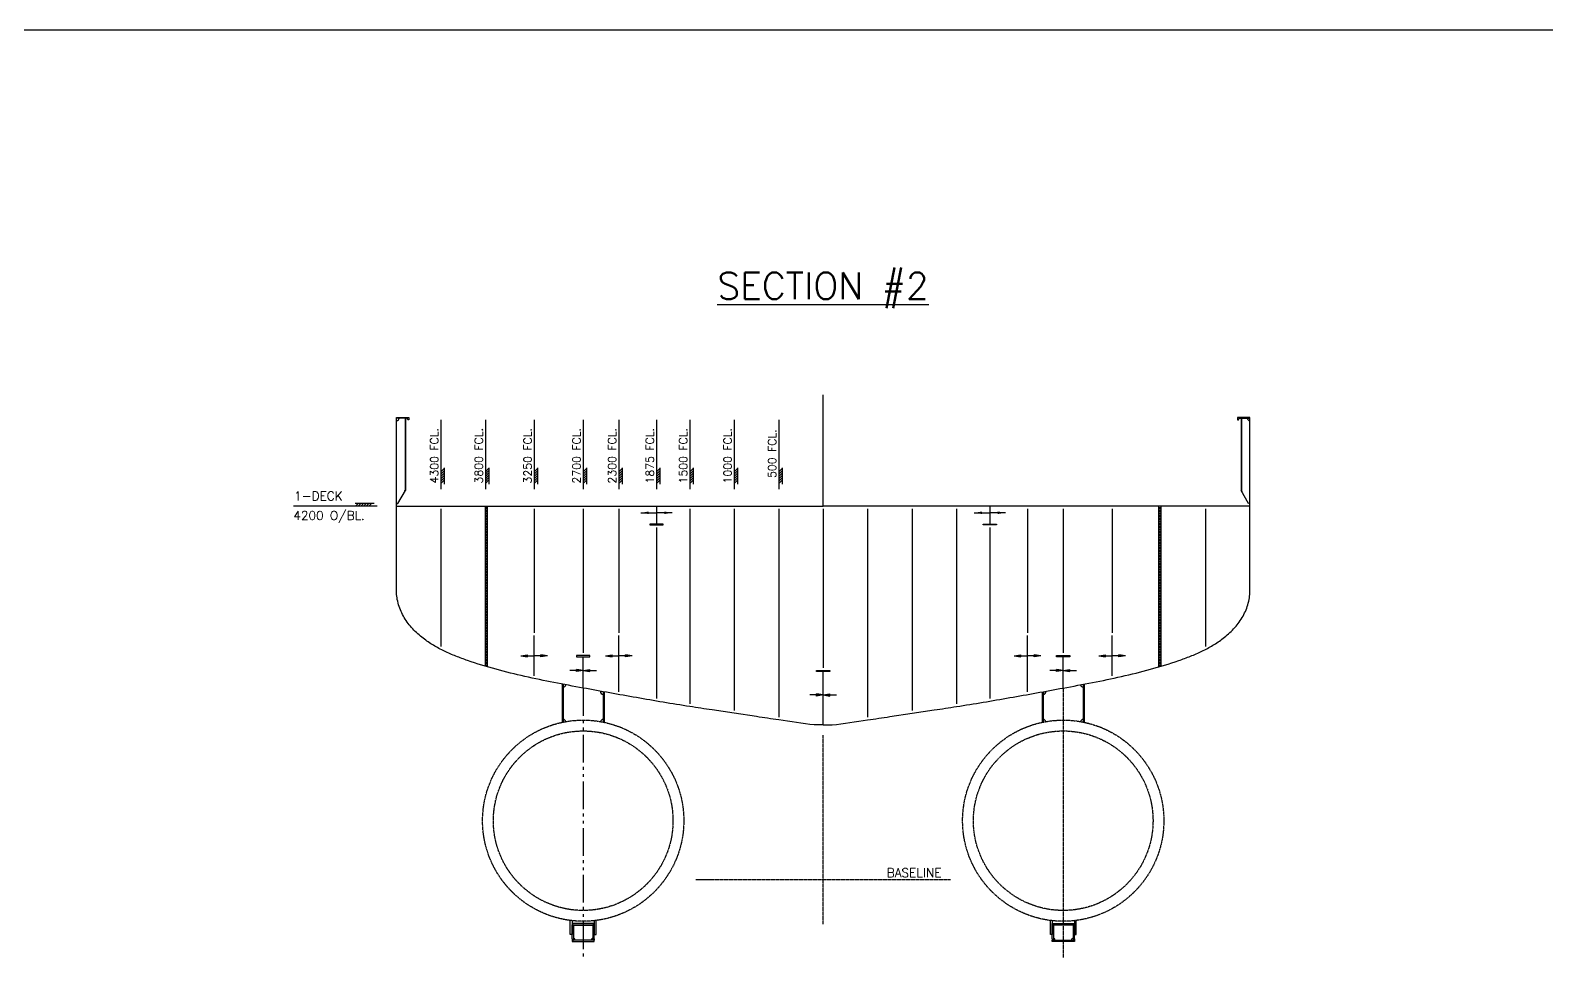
# Model space of a CAD drawing. Extents: x 53504 to 217282, y 25397 to 142583.
# Drawn here: x 177285 to 194342, y 130754 to 141187 of the extents above; entities that cross this region are included whole.
import ezdxf

# ---------------------------------------------------------------- set-up
doc = ezdxf.new("R2010")
doc.units = 0
doc.header["$LTSCALE"] = 250
for name, pattern in [('DASHED', [0.75, 0.5, -0.25]), ('JERNB', [2, 1, -1]), ('PHANTOM', [2.1, 1.25, -0.2, 0.125, -0.2, 0.125, -0.2])]:
    doc.linetypes.add(name, pattern=pattern)
doc.layers.get('0').update_dxf_attribs({"linetype": 'CONTINUOUS'})
for name, color, linetype in [('_-0', 7, 'CONTINUOUS'), ('S0CO1', 1, 'CONTINUOUS'), ('S0CO2', 2, 'CONTINUOUS'), ('S0CO5', 4, 'CONTINUOUS'), ('S0DA1', 1, 'DASHED'), ('S0DA2', 2, 'DASHED'), ('S0DIM', 2, 'CONTINUOUS'), ('S0PH1', 1, 'PHANTOM'), ('S0TX2', 2, 'CONTINUOUS')]:
    doc.layers.add(name, color=color, linetype=linetype)
doc.styles.add('ROMANS', font='romans', dxfattribs={"height": 100})

# ---------------------------------------------------------------- blocks, each defined once
blk = doc.blocks.new('FF')
at = {"color": 0}
blk.add_lwpolyline([(0, 0), (140, 0), (140, -23, -0.767327), (129, -26), (120, -10, 0.267949), (114, -7), (0, -7)], format="xyb", close=True, dxfattribs=at)
blk = doc.blocks.new('ST10005')
at = {"color": 1}
for p, q in [((0, 0), (2, 0.32)), ((0, 0), (2, -0.32)), ((0, 0), (4, 0)), ((2, 0.32), (2, -0.32))]:
    blk.add_line(p, q, dxfattribs=at)
blk.add_solid([(0, 0), (2, 0.32), (0, 0), (2, -0.32)], dxfattribs=at)
blk = doc.blocks.new('PILD')
at = {"color": 1, "linetype": 'ByBlock'}
blk.add_line((0, 0), (250, 0), dxfattribs=at)
blk.add_solid([(125, 21), (125, -21), (0, 0)], dxfattribs=at)
blk = doc.blocks.new('PILC')
at = {"color": 1, "linetype": 'ByBlock'}
blk.add_line((0, 0), (-250, 0), dxfattribs=at)
blk.add_solid([(-125, 21), (-125, -21), (0, 0)], dxfattribs=at)
blk = doc.blocks.new('PLT-FORBI')
at = {"layer": 'S0CO1'}
for name, p in [('PILD', (-250, 0)), ('PILC', (250, 0))]:
    blk.add_blockref(name, p, dxfattribs=at)
blk = doc.blocks.new('*X7')
at = {"color": 0}
for p, q in [((13410, 17177), (13450, 17217)), ((13439, 17177), (13479, 17217)), ((13467, 17177), (13507, 17217)), ((13495, 17177), (13535, 17217)), ((13523, 17177), (13563, 17217)), ((13552, 17177), (13592, 17217))]:
    blk.add_line(p, q, dxfattribs=at)
blk = doc.blocks.new('TYKK')
at = {"layer": 'S0CO1'}
for p, q in [((-2.04, 0.82), (2.04, 0.82)), ((-2.04, 0), (2.04, 0))]:
    blk.add_line(p, q, dxfattribs=at)
at = {"layer": 'S0CO1', "xscale": 0.0204, "yscale": 0.0204, "zscale": 0.0204}
blk.add_blockref('*X7', (-275.41, -350.41), dxfattribs=at)
blk = doc.blocks.new('ST10011')
at = {"layer": 'S0CO1'}
for p, q in [((4.24, 0.65), (-0.08, 0.65)), ((0, 0), (0.65, 0.65)), ((0.6, 0), (1.25, 0.65)), ((1.2, 0), (1.85, 0.65)), ((1.8, 0), (2.45, 0.65)), ((2.4, 0), (3.05, 0.65)), ((3, 0), (3.65, 0.65))]:
    blk.add_line(p, q, dxfattribs=at)

msp = doc.modelspace()

# ---------------------------------------------------------------- hatches: boundary and pattern name
at = {"layer": 'S0CO1'}
for points in [[(183393.775, 131123.713), (183378.775, 131123.713), (183378.775, 131110.053)], [(183628.775, 131110.053), (183628.775, 131123.713), (183613.775, 131123.713)], [(188778.775, 131110.053), (188778.775, 131123.713), (188793.775, 131123.713)], [(189013.775, 131123.713), (189028.775, 131123.713), (189028.775, 131110.053)], [(183378.775, 130965.577), (183378.775, 130951.917), (183393.775, 130951.917)], [(183613.775, 130951.917), (183628.775, 130951.917), (183628.775, 130965.577)], [(188793.775, 130951.917), (188778.775, 130951.917), (188778.775, 130965.577)], [(189028.775, 130965.577), (189028.775, 130951.917), (189013.775, 130951.917)]]:
    msp.add_hatch(color=0, dxfattribs=at).paths.add_polyline_path(points)

# ---------------------------------------------------------------- linework, layer by layer
at = {"layer": 'S0CO1', "color": 6}
msp.add_line((216034.459, 141186.874), (135791.556, 141186.874), dxfattribs=at)
at = {"layer": 'S0CO1', "color": 0}
for p, q in [((181503.775, 136825.162), (181503.775, 136009.386)), ((190903.775, 136825.162), (190903.775, 136009.386)), ((182403.775, 134031.947), (182403.775, 135832.162)), ((182427.775, 134024.815), (182427.775, 135832.162)), ((189979.775, 134024.815), (189979.775, 135832.162)), ((190003.775, 134031.947), (190003.775, 135832.162)), ((183393.775, 131118.713), (183613.775, 131118.713)), ((189013.775, 131118.713), (188793.775, 131118.713))]:
    msp.add_line(p, q, dxfattribs=at)
at = {"layer": 'S0CO1', "color": 0, "linetype": 'JERNB', "ltscale": 0.02}
for p, q in [((182415.775, 134028.364), (182415.775, 135832.162)), ((189991.775, 134028.364), (189991.775, 135832.162))]:
    msp.add_line(p, q, dxfattribs=at)
at = {"layer": 'S0CO1', "color": 0}
for points in [[(181403.775, 135862.162), (181418.775, 135862.162), (181503.775, 136009.386)], [(191003.775, 135862.162), (190988.775, 135862.162), (190903.775, 136009.386)]]:
    msp.add_lwpolyline(points, dxfattribs=at)
for points in [[(183393.775, 131123.713), (183378.775, 131110.053), (183378.775, 131123.713)], [(183613.775, 131123.713), (183628.775, 131110.053), (183628.775, 131123.713)], [(188793.775, 131123.713), (188778.775, 131110.053), (188778.775, 131123.713)], [(189013.775, 131123.713), (189028.775, 131110.053), (189028.775, 131123.713)], [(183393.775, 130951.917), (183378.775, 130965.577), (183378.775, 130951.917)], [(183613.775, 130951.917), (183628.775, 130965.577), (183628.775, 130951.917)], [(188793.775, 130951.917), (188778.775, 130965.577), (188778.775, 130951.917)], [(189013.775, 130951.917), (189028.775, 130965.577), (189028.775, 130951.917)]]:
    msp.add_lwpolyline(points, close=True, dxfattribs=at)
for centre, radius, start, end in [((181403.775, 136825.162), 30, 270.000006, 0), ((191003.775, 136825.162), 30, 180, 269.999994), ((183278.775, 133829.215), 30, 270, 349.333371), ((183728.775, 133746.221), 30, 169.7074548, 270), ((188678.775, 133746.221), 30, 270, 10.2925452), ((189128.775, 133829.215), 30, 190.666629, 270), ((183278.775, 133403.803), 30, 10.3212775, 90), ((183728.775, 133403.803), 30, 90, 169.9580049), ((188678.775, 133403.803), 30, 10.0419951, 90), ((189128.775, 133403.803), 30, 90, 169.6787225), ((183393.775, 130951.737), 20, 0, 90), ((183613.775, 130951.737), 20, 90, 180), ((188793.775, 130951.737), 20, 0, 90), ((189013.775, 130951.737), 20, 90, 180)]:
    msp.add_arc(centre, radius, start, end, dxfattribs=at)
at = {"layer": 'S0CO2', "color": 0}
for p, q in [((183268.775, 133831.107), (183268.775, 133401.728)), ((183278.775, 133829.215), (183278.775, 133403.803)), ((183728.775, 133746.221), (183728.775, 133403.803)), ((183738.775, 133744.408), (183738.775, 133401.728)), ((188668.775, 133744.408), (188668.775, 133401.728)), ((188678.775, 133746.221), (188678.775, 133403.803)), ((189128.775, 133829.215), (189128.775, 133403.803)), ((189138.775, 133831.107), (189138.775, 133401.728))]:
    msp.add_line(p, q, dxfattribs=at)
for points in [[(184253.775, 135622.162), (184403.775, 135622.162), (184403.775, 135632.162), (184253.775, 135632.162)], [(188153.775, 135622.162), (188003.775, 135622.162), (188003.775, 135632.162), (188153.775, 135632.162)], [(183428.775, 134139.734), (183578.775, 134139.734), (183578.775, 134151.734), (183428.775, 134151.734)], [(188978.775, 134139.734), (188828.775, 134139.734), (188828.775, 134151.734), (188978.775, 134151.734)], [(186277.775, 133973.7), (186127.775, 133973.7), (186127.775, 133985.7), (186277.775, 133985.7)], [(183378.775, 131123.713), (183628.775, 131123.713), (183628.775, 131138.713), (183378.775, 131138.713)], [(183393.775, 131123.713), (183393.775, 130951.917), (183378.775, 130965.577), (183378.775, 131110.053)], [(183613.775, 131123.713), (183613.775, 130951.917), (183628.775, 130965.577), (183628.775, 131110.053)], [(189028.775, 131123.713), (188778.775, 131123.713), (188778.775, 131138.713), (189028.775, 131138.713)], [(188793.775, 131123.713), (188793.775, 130951.917), (188778.775, 130965.577), (188778.775, 131110.053)], [(189013.775, 131123.713), (189013.775, 130951.917), (189028.775, 130965.577), (189028.775, 131110.053)], [(183378.775, 130936.917), (183628.775, 130936.917), (183628.775, 130951.917), (183378.775, 130951.917)], [(189028.775, 130936.917), (188778.775, 130936.917), (188778.775, 130951.917), (189028.775, 130951.917)]]:
    msp.add_lwpolyline(points, close=True, dxfattribs=at)
for points in [[(183378.775, 131169.912), (183378.775, 131013.186), (183358.775, 131013.186), (183358.775, 131172.315)], [(183628.775, 131169.912), (183628.775, 131013.186), (183648.775, 131013.186), (183648.775, 131172.315)], [(188778.775, 131169.912), (188778.775, 131013.186), (188758.775, 131013.186), (188758.775, 131172.315)], [(189028.775, 131169.912), (189028.775, 131013.186), (189048.775, 131013.186), (189048.775, 131172.315)]]:
    msp.add_lwpolyline(points, dxfattribs=at)
at = {"layer": 'S0CO5', "color": 0}
for p, q in [((181403.775, 135832.162), (186203.775, 135832.162)), ((184328.775, 135832.162), (184328.775, 135632.162)), ((191003.775, 135832.162), (186203.775, 135832.162)), ((188078.775, 135832.162), (188078.775, 135632.162)), ((182953.775, 133923.834), (182953.775, 134377.162)), ((183903.775, 133744.663), (183903.775, 134377.162)), ((188503.775, 133744.663), (188503.775, 134377.162)), ((189453.775, 133923.834), (189453.775, 134377.162)), ((183503.775, 133787.278), (183503.775, 134139.734)), ((188903.775, 133787.278), (188903.775, 134139.734))]:
    msp.add_line(p, q, dxfattribs=at)
at = {"layer": 'S0CO5', "color": 0, "linetype": 'ByBlock'}
msp.add_line((186202.775, 133371.797), (186202.775, 133973.7), dxfattribs=at)
at = {"layer": 'S0CO5', "color": 0, "flags": 128}
for points in [[(186203.775, 133371.799), (186103.775, 133371.753, -0.002282), (185703.775, 133428.602, -0.001042), (185453.749, 133465.84), (185203.775, 133503.425), (184953.71, 133540.718, -0.001921), (184703.775, 133578.868, -0.00502), (184103.089, 133679.121, -0.001557), (183503.775, 133787.278, -0.001895), (183175.091, 133848.947, -0.008036), (182847.696, 133917.13, -0.011107), (182523.188, 133997.785, -0.017252), (182203.775, 134096.706, -0.009922), (182072.169, 134145.445, -0.018129), (181943.502, 134201.489, -0.022236), (181819.813, 134267.703, -0.030455), (181703.775, 134346.556, -0.040116), (181586.529, 134453.171, -0.053739), (181491.221, 134579.78, -0.060495), (181427.13, 134724.444, -0.074185), (181403.775, 134880.936), (181403.775, 136832.162)], [(186203.775, 133371.799), (186303.775, 133371.753, 0.002282), (186703.775, 133428.602, 0.001042), (186953.801, 133465.84), (187203.775, 133503.425), (187453.84, 133540.718, 0.001921), (187703.775, 133578.868, 0.00502), (188304.461, 133679.121, 0.001557), (188903.775, 133787.278, 0.001895), (189232.459, 133848.947, 0.008036), (189559.855, 133917.13, 0.011107), (189884.362, 133997.785, 0.017252), (190203.775, 134096.706, 0.009922), (190335.382, 134145.445, 0.018129), (190464.049, 134201.489, 0.022236), (190587.737, 134267.703, 0.030455), (190703.775, 134346.556, 0.040116), (190821.022, 134453.171, 0.053739), (190916.329, 134579.78, 0.060495), (190980.421, 134724.444, 0.074185), (191003.775, 134880.936), (191003.775, 136832.162)]]:
    msp.add_lwpolyline(points, format="xyb", dxfattribs=at)
at = {"layer": 'S0DA1', "color": 0, "ltscale": 0.02}
for p, q in [((181488.775, 136825.162), (181488.775, 135983.405)), ((190918.775, 136825.162), (190918.775, 135983.405))]:
    msp.add_line(p, q, dxfattribs=at)
at = {"layer": 'S0DA2', "color": 0, "ltscale": 0.02}
for p, q in [((181903.775, 135802.162), (181903.775, 134255.05)), ((182953.775, 135802.162), (182953.775, 134407.162)), ((183503.775, 135802.162), (183503.775, 134181.734)), ((183903.775, 135802.162), (183903.775, 134407.162)), ((184703.775, 135802.162), (184703.775, 133609.234)), ((185203.775, 135802.162), (185203.775, 133533.757)), ((185703.775, 135802.162), (185703.775, 133458.924)), ((186203.775, 135802.162), (186203.775, 134015.7)), ((186703.775, 135802.162), (186703.775, 133458.924)), ((187203.775, 135802.162), (187203.775, 133533.757)), ((187703.775, 135802.162), (187703.775, 133609.234)), ((188503.775, 135802.162), (188503.775, 134407.162)), ((188903.775, 135802.162), (188903.775, 134181.734)), ((189453.775, 135802.162), (189453.775, 134407.162)), ((190503.775, 135802.162), (190503.775, 134255.05)), ((184328.775, 135592.162), (184328.775, 133670.428)), ((188078.775, 135592.162), (188078.775, 133670.428))]:
    msp.add_line(p, q, dxfattribs=at)
at = {"layer": 'S0DIM', "color": 0}
for p, q in [((181903.775, 136804.87), (181903.775, 136025.893)), ((182403.775, 136804.87), (182403.775, 136025.893)), ((182953.775, 136804.87), (182953.775, 136025.893)), ((183503.775, 136804.87), (183503.775, 136025.893)), ((183903.775, 136804.87), (183903.775, 136025.893)), ((184328.775, 136804.87), (184328.775, 136025.893)), ((184703.775, 136804.87), (184703.775, 136025.893)), ((185203.775, 136804.87), (185203.775, 136025.893)), ((185703.775, 136804.87), (185703.775, 136025.893))]:
    msp.add_line(p, q, dxfattribs=at)
msp.add_lwpolyline([(181186.137, 135832.162), (180245.36, 135832.162)], dxfattribs=at)
at = {"layer": 'S0PH1', "color": 0, "ltscale": 0.02}
for p, q in [((186203.775, 135832.162), (186203.775, 137087.226)), ((188903.775, 133787.278), (188903.775, 130753.63)), ((186203.775, 131132.162), (186203.775, 133257.09)), ((184772.8, 131632.162), (187634.751, 131632.162))]:
    msp.add_line(p, q, dxfattribs=at)
at = {"layer": 'S0PH1', "color": 0}
msp.add_line((183503.775, 133787.278), (183503.775, 130753.63), dxfattribs=at)
at = {"layer": 'S0PH1', "color": 0, "ltscale": 0.02}
for centre, radius in [((183503.775, 132294.692), 1131.704), ((188903.775, 132294.692), 1131.704), ((183503.775, 132294.692), 1010.004), ((188903.775, 132294.692), 1010.004)]:
    msp.add_circle(centre, radius, dxfattribs=at)

# ---------------------------------------------------------------- block references
at = {"layer": 'S0CO1', "color": 0, "yscale": 0.7, "zscale": 0.7}
for p, xscale in [((184328.775, 135759.019), 0.7), ((188078.775, 135759.019), -0.7)]:
    msp.add_blockref('PLT-FORBI', p, dxfattribs=dict(at, xscale=xscale))
at = {"layer": 'S0CO1', "color": 0, "yscale": 37.5, "zscale": 37.5, "rotation": 180}
for p, xscale in [((182803.775, 134150.498), -37.5), ((183103.775, 134150.498), 37.5), ((183753.775, 134150.498), -37.5), ((184053.775, 134150.498), 37.5), ((188353.775, 134150.498), -37.5), ((188653.775, 134150.498), 37.5), ((189303.775, 134150.498), -37.5), ((189603.775, 134150.498), 37.5), ((183503.775, 133985.621), 37.5), ((183503.775, 133985.621), -37.5), ((188903.775, 133985.621), 37.5), ((188903.775, 133985.621), -37.5), ((186202.775, 133709.536), 37.5), ((186202.775, 133709.536), -37.5)]:
    msp.add_blockref('ST10005', p, dxfattribs=dict(at, xscale=xscale))
at = {"layer": 'S0CO2', "color": 0}
msp.add_blockref('FF', (181403.775, 136832.162), dxfattribs=at)
at = {"layer": 'S0CO2', "color": 0, "xscale": -1}
msp.add_blockref('FF', (191003.775, 136832.162), dxfattribs=at)
at = {"layer": 'S0DIM', "color": 0, "extrusion": (0, 0, -1), "xscale": 45, "yscale": 45, "zscale": -45, "rotation": 270}
for p in [(-181940.495, 136173.141), (-182440.495, 136173.141), (-182990.495, 136173.141), (-183540.495, 136173.141), (-183940.495, 136173.141), (-184365.495, 136173.141), (-184740.495, 136173.141), (-185240.495, 136173.141), (-185740.495, 136173.141)]:
    msp.add_blockref('TYKK', p, dxfattribs=at)
at = {"layer": 'S0DIM', "color": 0, "xscale": 50, "yscale": 50, "zscale": 50}
msp.add_blockref('ST10011', (180940.959, 135832.162), dxfattribs=at)

# ---------------------------------------------------------------- texts
at = {"layer": '_-0', "linetype": 'ByBlock', "style": 'ROMANS'}
msp.add_text('%%USECTION #2', height=300, dxfattribs=at).set_placement((185011.768, 138162.376))
at = {"layer": 'S0DIM', "color": 0, "style": 'ROMANS', "text_generation_flag": 6}
for s, p in [('4300 FCL.', (181874.025, 136088.386)), ('3800 FCL.', (182374.025, 136088.386)), ('3250 FCL.', (182924.025, 136088.386)), ('2700 FCL.', (183474.025, 136088.386)), ('2300 FCL.', (183874.025, 136088.386)), ('1875 FCL.', (184299.025, 136088.386)), ('1500 FCL.', (184674.025, 136088.386)), ('1000 FCL.', (185174.025, 136088.386)), (' 500 FCL.', (185674.025, 136088.386))]:
    msp.add_text(s, height=90, rotation=270, dxfattribs=at).set_placement(p)
at = {"layer": 'S0DIM', "color": 0, "style": 'ROMANS'}
msp.add_text('BASELINE', height=100, dxfattribs=at).set_placement((186917.236, 131658.922))
at = {"layer": 'S0TX2', "color": 0, "style": 'ROMANS'}
for s, p in [('1-DECK', (180250.807, 135897.877)), ('4200 O/BL.', (180242.254, 135678.407))]:
    msp.add_text(s, height=100, dxfattribs=at).set_placement(p)

doc.saveas('drawing.dxf')
